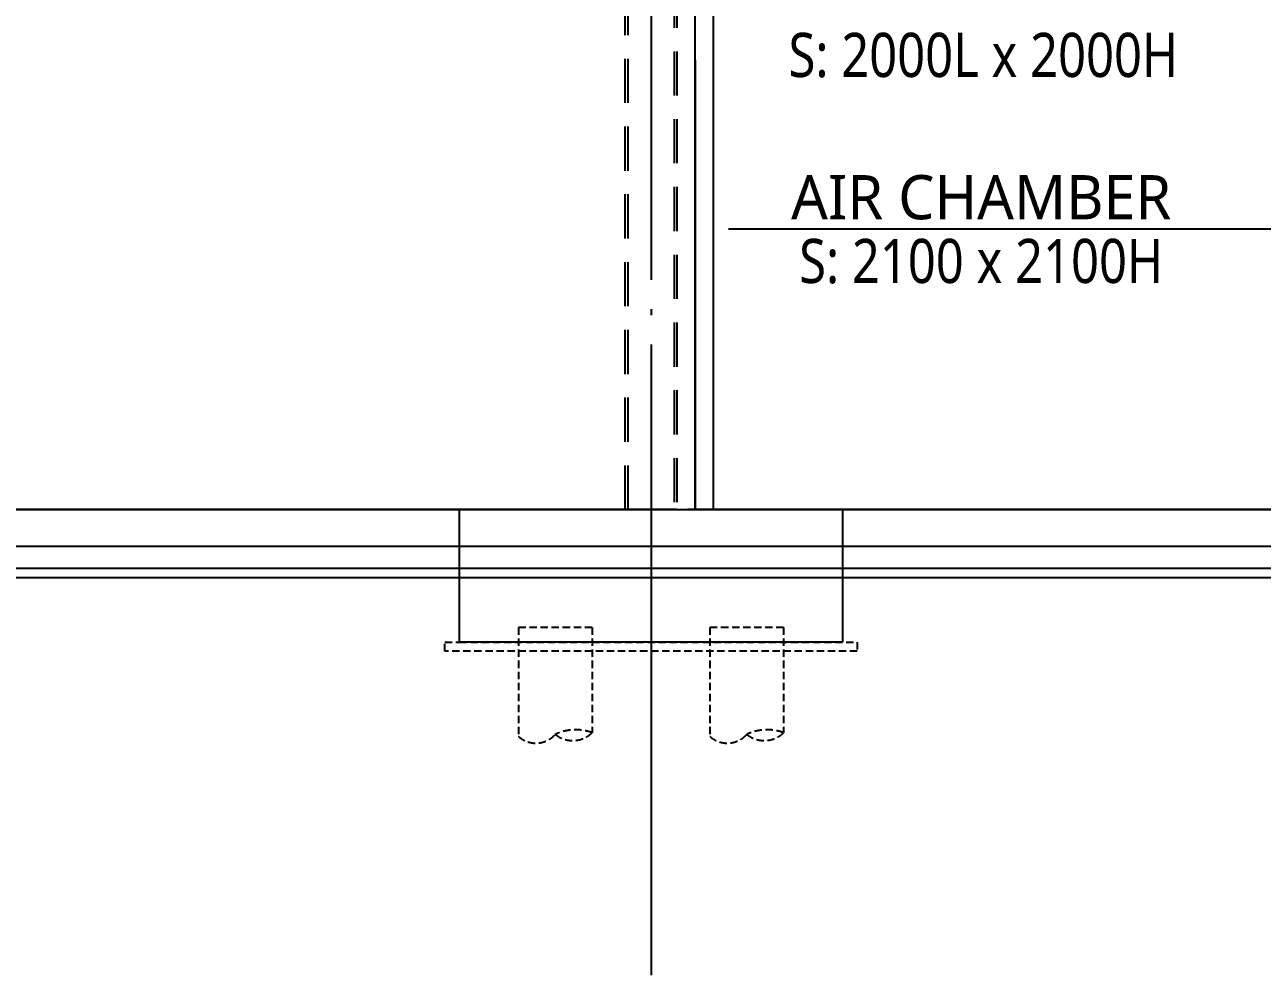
# Model space of a CAD drawing. Header units: millimetres. Extents: x 0 to 268175, y 0 to 74250.
# Drawn here: x 72077 to 80480, y 15536 to 21986 of the extents above; entities that cross this region are included whole.
import ezdxf
from ezdxf.enums import TextEntityAlignment as Align

# ---------------------------------------------------------------- set-up
doc = ezdxf.new("R2010")
doc.units = ezdxf.units.MM
doc.header["$LTSCALE"] = 200
for name, pattern in [('CEN-GAUN', [32.2, 30, -1, 0.2, -1]), ('HID', [2.3, 1.5, -0.8]), ('HIDDEN', [0.375, 0.25, -0.125])]:
    doc.linetypes.add(name, pattern=pattern)
for name, color, linetype in [('0파일', 251, 'HIDDEN'), ('1 CEN', 15, 'CEN-GAUN'), ('5기초버림콘크리트', 251, 'HIDDEN'), ('BA', 9, 'Continuous'), ('TE', 2, 'Continuous')]:
    doc.layers.add(name, color=color, linetype=linetype)
doc.styles.add('SUNJIN', font='malgun.ttf')

msp = doc.modelspace()

# ---------------------------------------------------------------- linework, layer by layer
at = {"layer": '0파일'}
for p, q in [((75429.9, 17895.7), (75429.9, 17156.3)), ((75929.9, 17895.7), (75429.9, 17895.7)), ((75929.9, 17895.7), (75929.9, 17181.5)), ((76729.9, 17895.7), (76729.9, 17156.3)), ((77229.9, 17895.7), (76729.9, 17895.7)), ((77229.9, 17895.7), (77229.9, 17181.5))]:
    msp.add_line(p, q, dxfattribs=at)
for points in [[(75929.9, 17181.5, 0.201908), (75679.9, 17170.3, -0.417045), (75429.9, 17156.3)], [(75929.9, 17181.5, -0.379922), (75679.9, 17170.3)], [(77229.9, 17181.5, 0.201908), (76979.9, 17170.3, -0.417045), (76729.9, 17156.3)], [(77229.9, 17181.5, -0.379922), (76979.9, 17170.3)]]:
    msp.add_lwpolyline(points, format="xyb", dxfattribs=at)
at = {"layer": '1 CEN'}
for p, q in [((76329.9, 32695.7), (76329.9, 15535.7)), ((108359.9, 18695.7), (59849.9, 18695.7))]:
    msp.add_line(p, q, dxfattribs=at)
at = {"layer": '5기초버림콘크리트'}
for p, q in [((74929.9, 17735.7), (74929.9, 17795.7)), ((74929.9, 17795.7), (75029.9, 17795.7)), ((77729.9, 17735.7), (74929.9, 17735.7)), ((75029.9, 17795.7), (77729.9, 17795.7)), ((77729.9, 17795.7), (77729.9, 17735.7))]:
    msp.add_line(p, q, dxfattribs=at)
at = {"layer": 'BA'}
for p, q in [((76629.9, 18695.7), (76629.9, 25700.2)), ((76754.9, 18695.7), (76754.9, 25707.8)), ((76629.9, 21745.7), (76629.9, 18695.7)), ((63029.9, 18695.7), (106764.9, 18695.7)), ((75029.9, 17795.7), (75029.9, 18695.7)), ((75029.9, 18695.7), (77629.9, 18695.7)), ((76504.9, 18695.7), (76154.9, 18695.7)), ((76485.9, 18695.7), (76173.9, 18695.7)), ((76629.9, 18695.7), (76579.9, 18695.7)), ((77629.9, 18695.7), (77629.9, 17795.7)), ((106229.9, 18445.7), (63429.9, 18445.7)), ((63579.9, 18235.7), (106079.9, 18235.7)), ((106079.9, 18295.7), (63580.4, 18295.7)), ((77629.9, 17795.7), (75029.9, 17795.7))]:
    msp.add_line(p, q, dxfattribs=at)
at = {"layer": 'BA', "linetype": 'HID'}
for p, q in [((76154.9, 18695.7), (76154.9, 25485.7)), ((76173.9, 18695.7), (76173.9, 25485.7)), ((76485.9, 25485.7), (76485.9, 18695.7)), ((76504.9, 25485.7), (76504.9, 18695.7))]:
    msp.add_line(p, q, dxfattribs=at)
at = {"layer": 'TE', "color": 2}
msp.add_line((76856.9, 20600.2), (80557.2, 20600.2), dxfattribs=at)

# ---------------------------------------------------------------- texts
at = {"layer": 'TE', "color": 2, "style": 'SUNJIN', "width": 0.85}
for s, p in [('S: 2000L x 2000H', (78586.7, 21781.4)), ('S: 2100 x 2100H', (78571.9, 20383.1))]:
    msp.add_text(s, height=300, dxfattribs=at).set_placement(p, align=Align.MIDDLE_CENTER)
at = {"layer": 'TE', "color": 2, "style": 'SUNJIN'}
msp.add_text('AIR CHAMBER', height=300, dxfattribs=at).set_placement((78571.9, 20816), align=Align.MIDDLE_CENTER)

doc.saveas('drawing.dxf')
